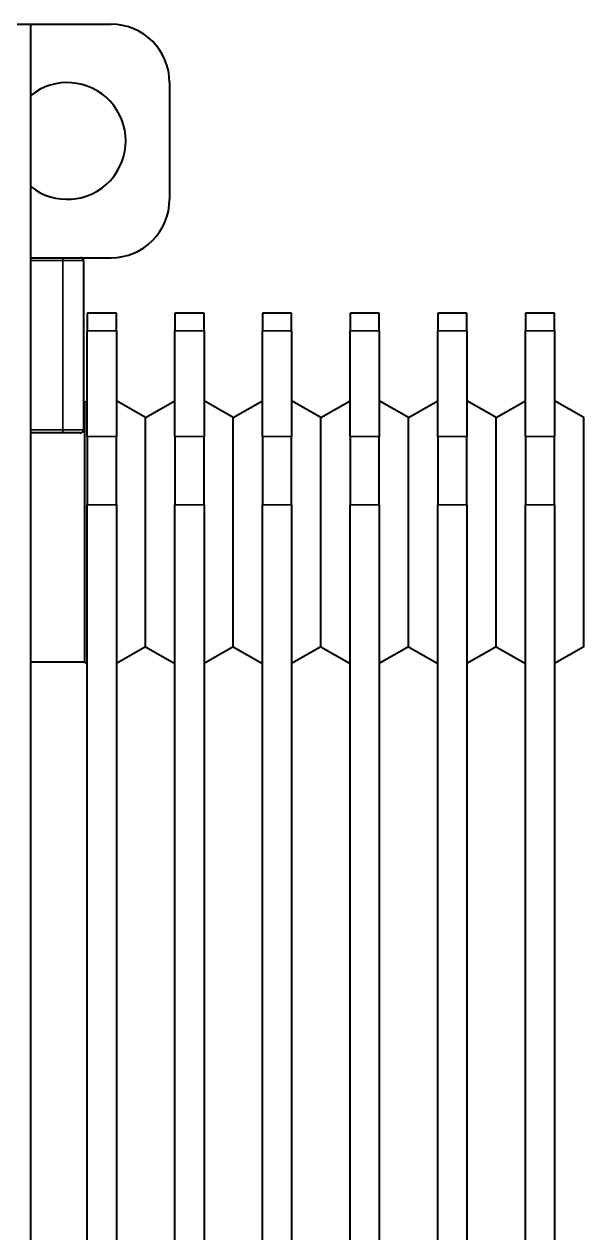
# Model space of a CAD drawing. Header units: millimetres. Extents: x 0 to 5945, y 0 to 4205.
# Drawn here: x 4565.3 to 4756.8, y 1694.8 to 2108.8 of the extents above; entities that cross this region are included whole.
import ezdxf

# ---------------------------------------------------------------- set-up
doc = ezdxf.new("R2010")
doc.units = ezdxf.units.MM
doc.header["$LTSCALE"] = 5
doc.layers.add('가시적인 것(ISO)', color=3, linetype='Continuous', lineweight=40)
doc.layers.add('가시적인 좁은 것(ISO)', color=3, linetype='Continuous', lineweight=35)

msp = doc.modelspace()

# ---------------------------------------------------------------- linework, layer by layer
at = {"layer": '가시적인 것(ISO)'}
for p, q in [((4202.5316, 2108.8118), (4567.5316, 2108.8118)), ((4567.5316, 2108.8118), (4595.0316, 2108.8118)), ((4567.5316, 1428.8118), (4567.5316, 2108.8118)), ((4615.0316, 2088.8118), (4615.0316, 2048.8118)), ((4567.5316, 2028.8118), (4578.5316, 2028.8118)), ((4578.5316, 2028.8118), (4584.5316, 2028.8118)), ((4584.5316, 2028.8118), (4595.0316, 2028.8118)), ((4585.5316, 2027.8118), (4585.5316, 1969.8118)), ((4586.8316, 2009.8118), (4586.8316, 2003.781)), ((4596.8316, 2009.8118), (4586.8316, 2009.8118)), ((4596.8316, 2003.781), (4596.8316, 2009.8118)), ((4616.8316, 2009.8118), (4616.8316, 2003.781)), ((4626.8316, 2009.8118), (4616.8316, 2009.8118)), ((4626.8316, 2003.781), (4626.8316, 2009.8118)), ((4646.8316, 2009.8118), (4646.8316, 2003.781)), ((4656.8316, 2009.8118), (4646.8316, 2009.8118)), ((4656.8316, 2003.781), (4656.8316, 2009.8118)), ((4676.8316, 2009.8118), (4676.8316, 2003.781)), ((4686.8316, 2009.8118), (4676.8316, 2009.8118)), ((4686.8316, 2003.781), (4686.8316, 2009.8118)), ((4706.8316, 2009.8118), (4706.8316, 2003.781)), ((4716.8316, 2009.8118), (4706.8316, 2009.8118)), ((4716.8316, 2003.781), (4716.8316, 2009.8118)), ((4736.8316, 2009.8118), (4736.8316, 2003.781)), ((4746.8316, 2009.8118), (4736.8316, 2009.8118)), ((4746.8316, 2003.781), (4746.8316, 2009.8118)), ((4586.8316, 1967.6211), (4586.8316, 2003.781)), ((4596.8316, 2003.781), (4596.8316, 1967.6211)), ((4616.8316, 1967.6211), (4616.8316, 2003.781)), ((4626.8316, 2003.781), (4626.8316, 1967.6211)), ((4646.8316, 1967.6211), (4646.8316, 2003.781)), ((4656.8316, 2003.781), (4656.8316, 1967.6211)), ((4676.8316, 1967.6211), (4676.8316, 2003.781)), ((4686.8316, 2003.781), (4686.8316, 1967.6211)), ((4706.8316, 1967.6211), (4706.8316, 2003.781)), ((4716.8316, 2003.781), (4716.8316, 1967.6211)), ((4736.8316, 1967.6211), (4736.8316, 2003.781)), ((4746.8316, 2003.781), (4746.8316, 1967.6211)), ((4586.0522, 1979.3618), (4585.5316, 1979.3618)), ((4586.0522, 1979.3618), (4586.8316, 1979.8118)), ((4586.0522, 1890.2618), (4586.0522, 1979.3618)), ((4606.8316, 1974.0383), (4596.8316, 1979.8118)), ((4606.8316, 1974.0383), (4616.8316, 1979.8118)), ((4636.8316, 1974.0383), (4626.8316, 1979.8118)), ((4636.8316, 1974.0383), (4646.8316, 1979.8118)), ((4666.8316, 1974.0383), (4656.8316, 1979.8118)), ((4666.8316, 1974.0383), (4676.8316, 1979.8118)), ((4696.8316, 1974.0383), (4686.8316, 1979.8118)), ((4696.8316, 1974.0383), (4706.8316, 1979.8118)), ((4726.8316, 1974.0383), (4716.8316, 1979.8118)), ((4726.8316, 1974.0383), (4736.8316, 1979.8118)), ((4756.8316, 1974.0383), (4746.8316, 1979.8118)), ((4606.8316, 1895.5853), (4606.8316, 1974.0383)), ((4636.8316, 1895.5853), (4636.8316, 1974.0383)), ((4666.8316, 1895.5853), (4666.8316, 1974.0383)), ((4696.8316, 1895.5853), (4696.8316, 1974.0383)), ((4726.8316, 1895.5853), (4726.8316, 1974.0383)), ((4756.8316, 1895.5853), (4756.8316, 1974.0383)), ((4578.5316, 1968.8118), (4567.5316, 1968.8118)), ((4584.5316, 1968.8118), (4578.5316, 1968.8118)), ((4586.8316, 1967.6211), (4586.8316, 1944.1288)), ((4596.8316, 1944.1288), (4596.8316, 1967.6211)), ((4616.8316, 1967.6211), (4616.8316, 1944.1288)), ((4626.8316, 1944.1288), (4626.8316, 1967.6211)), ((4646.8316, 1967.6211), (4646.8316, 1944.1288)), ((4656.8316, 1944.1288), (4656.8316, 1967.6211)), ((4676.8316, 1967.6211), (4676.8316, 1944.1288)), ((4686.8316, 1944.1288), (4686.8316, 1967.6211)), ((4706.8316, 1967.6211), (4706.8316, 1944.1288)), ((4716.8316, 1944.1288), (4716.8316, 1967.6211)), ((4736.8316, 1967.6211), (4736.8316, 1944.1288)), ((4746.8316, 1944.1288), (4746.8316, 1967.6211)), ((4586.8316, 975.4947), (4586.8316, 1944.1288)), ((4596.8316, 1944.1288), (4596.8316, 975.4947)), ((4616.8316, 975.4947), (4616.8316, 1944.1288)), ((4626.8316, 1944.1288), (4626.8316, 975.4947)), ((4646.8316, 975.4947), (4646.8316, 1944.1288)), ((4656.8316, 1944.1288), (4656.8316, 975.4947)), ((4676.8316, 975.4947), (4676.8316, 1944.1288)), ((4686.8316, 1944.1288), (4686.8316, 975.4947)), ((4706.8316, 975.4947), (4706.8316, 1944.1288)), ((4716.8316, 1944.1288), (4716.8316, 975.4947)), ((4736.8316, 975.4947), (4736.8316, 1944.1288)), ((4746.8316, 1944.1288), (4746.8316, 975.4947)), ((4606.8316, 1895.5853), (4596.8316, 1889.8118)), ((4606.8316, 1895.5853), (4616.8316, 1889.8118)), ((4636.8316, 1895.5853), (4626.8316, 1889.8118)), ((4636.8316, 1895.5853), (4646.8316, 1889.8118)), ((4666.8316, 1895.5853), (4656.8316, 1889.8118)), ((4666.8316, 1895.5853), (4676.8316, 1889.8118)), ((4696.8316, 1895.5853), (4686.8316, 1889.8118)), ((4696.8316, 1895.5853), (4706.8316, 1889.8118)), ((4726.8316, 1895.5853), (4716.8316, 1889.8118)), ((4726.8316, 1895.5853), (4736.8316, 1889.8118)), ((4756.8316, 1895.5853), (4746.8316, 1889.8118)), ((4586.0522, 1890.2618), (4567.5316, 1890.2618)), ((4586.0522, 1890.2618), (4586.8316, 1889.8118))]:
    msp.add_line(p, q, dxfattribs=at)
for centre, radius, start, end in [((4595.0316, 2088.8118), 20, 0, 90), ((4580.0316, 2068.8118), 20, 231.317813, 128.682187), ((4595.0316, 2048.8118), 20, 270, 0), ((4584.5316, 2027.8118), 1, 0, 90), ((4584.5316, 1969.8118), 1, 270, 0)]:
    msp.add_arc(centre, radius, start, end, dxfattribs=at)
at = {"layer": '가시적인 좁은 것(ISO)'}
for p, q in [((4578.5316, 2027.8118), (4578.5316, 2028.8118)), ((4578.5316, 2027.8118), (4567.5316, 2027.8118)), ((4578.5316, 2027.8118), (4585.5316, 2027.8118)), ((4578.5316, 2027.8118), (4578.5316, 1969.8118)), ((4586.8316, 2003.781), (4596.8316, 2003.781)), ((4616.8316, 2003.781), (4626.8316, 2003.781)), ((4646.8316, 2003.781), (4656.8316, 2003.781)), ((4676.8316, 2003.781), (4686.8316, 2003.781)), ((4706.8316, 2003.781), (4716.8316, 2003.781)), ((4736.8316, 2003.781), (4746.8316, 2003.781)), ((4567.5316, 1969.8118), (4578.5316, 1969.8118)), ((4578.5316, 1968.8118), (4578.5316, 1969.8118)), ((4585.5316, 1969.8118), (4578.5316, 1969.8118)), ((4586.8316, 1967.6211), (4596.8316, 1967.6211)), ((4616.8316, 1967.6211), (4626.8316, 1967.6211)), ((4646.8316, 1967.6211), (4656.8316, 1967.6211)), ((4676.8316, 1967.6211), (4686.8316, 1967.6211)), ((4706.8316, 1967.6211), (4716.8316, 1967.6211)), ((4736.8316, 1967.6211), (4746.8316, 1967.6211)), ((4586.8316, 1944.1288), (4596.8316, 1944.1288)), ((4616.8316, 1944.1288), (4626.8316, 1944.1288)), ((4646.8316, 1944.1288), (4656.8316, 1944.1288)), ((4676.8316, 1944.1288), (4686.8316, 1944.1288)), ((4706.8316, 1944.1288), (4716.8316, 1944.1288)), ((4736.8316, 1944.1288), (4746.8316, 1944.1288))]:
    msp.add_line(p, q, dxfattribs=at)

doc.saveas('drawing.dxf')
